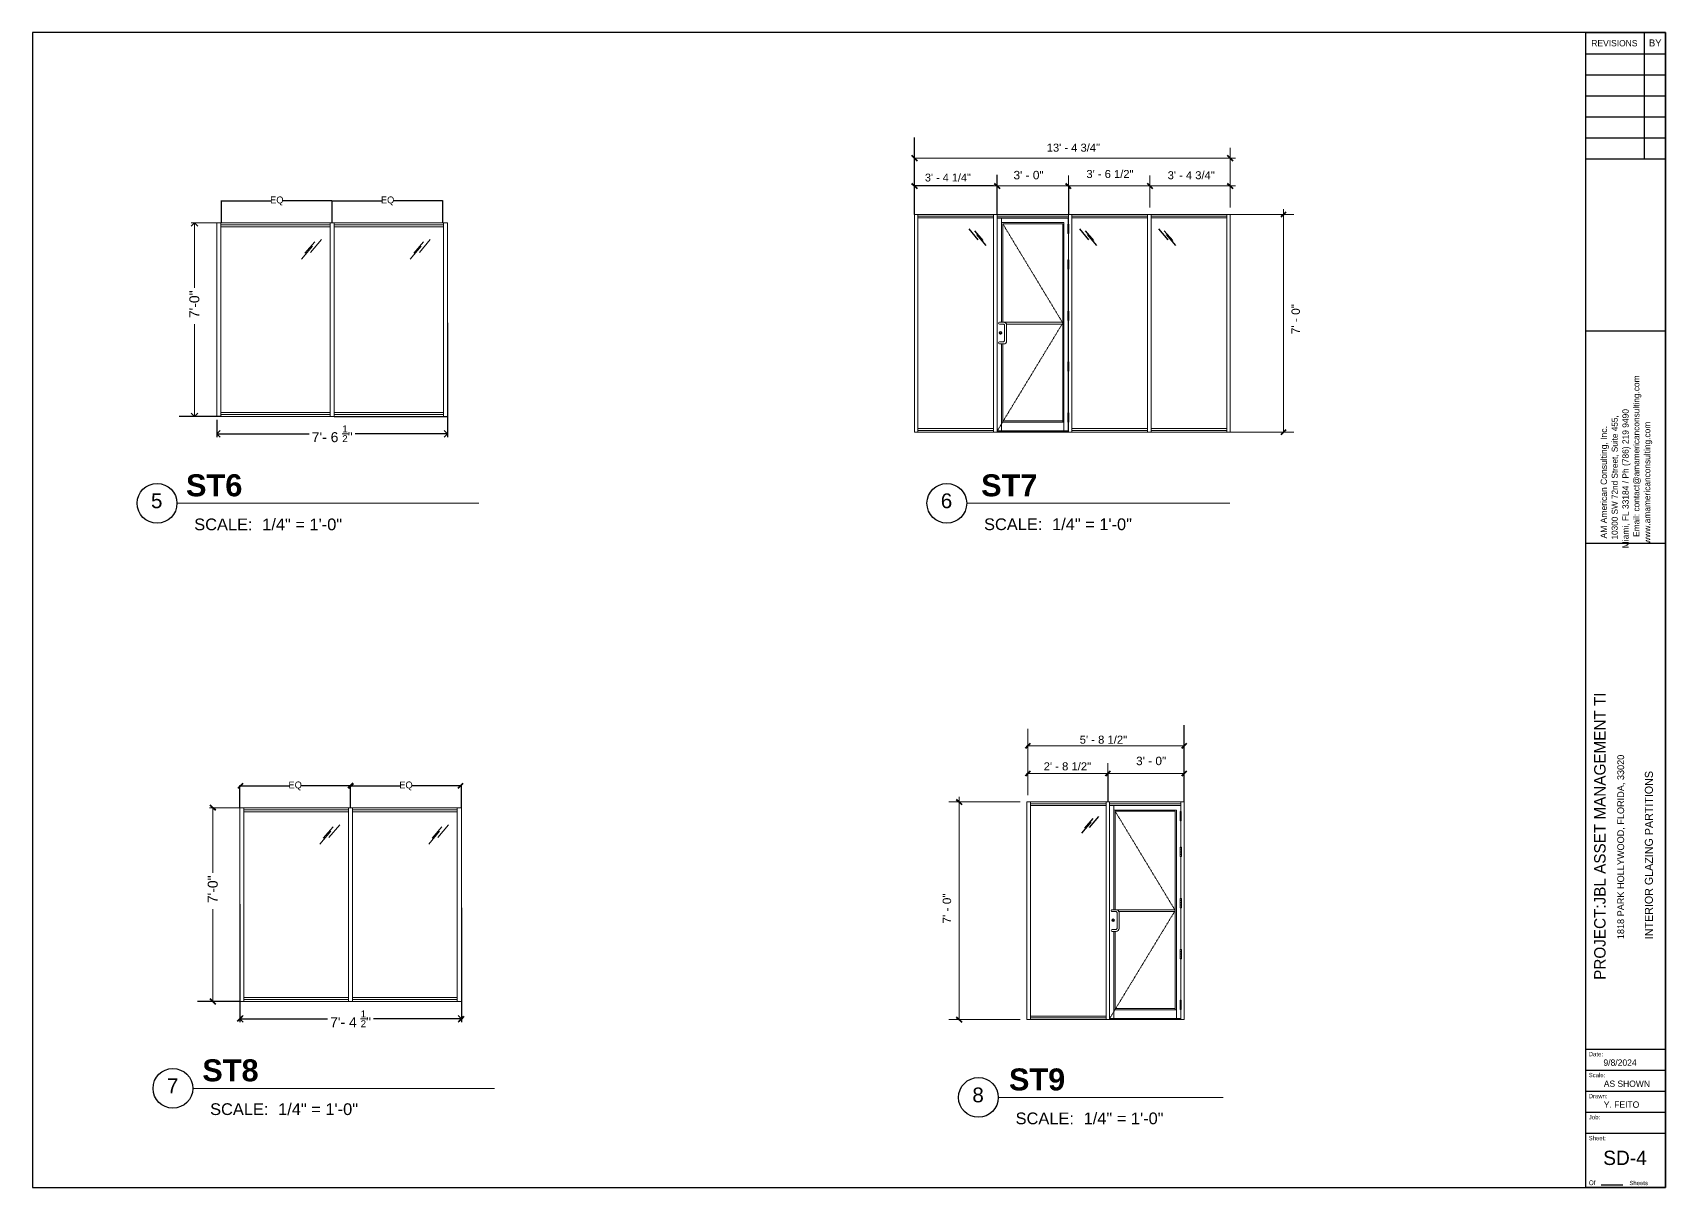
# Model space of a CAD drawing. Header units: inches. Extents: x -6061 to 13621, y -296 to 7483.
# Drawn here: x 8507 to 9214, y 4625 to 5125 of the extents above; entities that cross this region are included whole.
import ezdxf

# ---------------------------------------------------------------- set-up
doc = ezdxf.new("R2010")
doc.units = ezdxf.units.IN
doc.header["$MEASUREMENT"] = 0
doc.linetypes.add('HIDDEN', pattern=[0.375, 0.25, -0.125])
doc.layers.get('0').update_dxf_attribs({"linetype": 'CONTINUOUS'})
doc.layers.get('Defpoints').update_dxf_attribs({"color": 6, "linetype": 'CONTINUOUS', "lineweight": 15})
doc.styles.add('Arial$001H0', font='arial.ttf')
doc.styles.add('Arial$101H0', font='arialbd.ttf')
doc.styles.add('CIDFont+F1$001H0', font='')
doc.styles.add('CIDFont+F2$001H0', font='')
doc.styles.add('stylus', font='arial.ttf')
doc.styles.get('CIDFont+F1$001H0').set_extended_font_data('CIDFont+F1')
doc.styles.get('CIDFont+F2$001H0').set_extended_font_data('CIDFont+F2')
doc.dimstyles.new('_AA -Arch$0', dxfattribs={"dimtxt": 0.08, "dimasz": 0.1, "dimexe": 0.05, "dimexo": 0.1, "dimgap": 0.03, "dimtad": 1, "dimdec": 4, "dimzin": 3, "dimdsep": 46, "dimlunit": 5, "dimtxsty": 'stylus', "dimblk": 'ARCHTICK', "dimcen": 0.084, "dimclrd": 256, "dimclre": 256, "dimclrt": 7, "dimazin": 2, "dimtfac": 0.9, "dimtdec": 4, "dimtmove": 0, "dimatfit": 2, "dimfxl": 0.8, "dimfrac": 1, "dimtzin": 11, "dimarcsym": 0})
doc.dimstyles.get("Standard").update_dxf_attribs({"dimtxt": 0.18, "dimasz": 0.18, "dimexe": 0.18, "dimexo": 0.0625, "dimgap": 0.0625, "dimtad": 0, "dimtih": 1, "dimtoh": 1, "dimdec": 4, "dimzin": 0, "dimdsep": 46, "dimtxsty": 'Standard', "dimcen": 0.09, "dimadec": 0, "dimazin": 0, "dimtfac": 1, "dimtdec": 4, "dimtofl": 0, "dimtmove": 0, "dimatfit": 3, "dimfxl": 1, "dimtolj": 1, "dimtzin": 0, "dimlwd": -1, "dimlwe": -1, "dimarcsym": 0})

# ---------------------------------------------------------------- blocks, each defined once
blk = doc.blocks.new('_Open90')
at = {"color": 0, "linetype": 'ByBlock', "lineweight": -2}
for p, q in [((0, 0), (-1, 0)), ((-0.5, 0.5), (0, 0)), ((0, 0), (-0.5, -0.5))]:
    blk.add_line(p, q, dxfattribs=at)
blk = doc.blocks.new('*D96')
at = {"linetype": 'ByBlock', "lineweight": -2, "transparency": 16777216}
for p, q in [((8596.62, 4747.78), (8596.62, 4696.67)), ((8692.62, 4746.17), (8692.62, 4696.67)), ((8599.5, 4698.11), (8634.68, 4698.11)), ((8689.74, 4698.11), (8654.57, 4698.11))]:
    blk.add_line(p, q, dxfattribs=at)
at = {"layer": 'Defpoints', "color": 0, "transparency": 16777216}
for p in [(8596.62, 4749.22), (8692.62, 4747.61), (8692.62, 4698.11)]:
    blk.add_point(p, dxfattribs=at)
at = {"lineweight": -2, "transparency": 16777216, "xscale": 2.88, "yscale": 2.88, "zscale": 2.88, "rotation": 180}
blk.add_blockref('_Open90', (8596.62, 4698.11), dxfattribs=at)
at = {"lineweight": -2, "transparency": 16777216, "xscale": 2.88, "yscale": 2.88, "zscale": 2.88}
blk.add_blockref('_Open90', (8692.62, 4698.11), dxfattribs=at)
at = {"color": 7, "lineweight": 5, "transparency": 16777216, "insert": (8644.62, 4698.11), "char_height": 4.32, "attachment_point": 5, "style": 'stylus'}
blk.add_mtext('7\'- 4 {\\H0.7x;\\S1/2;}"', dxfattribs=at)
blk = doc.blocks.new('_CLOSEDFILLED')
at = {"color": 0, "lineweight": -2, "true_color": 0x000000}
blk.add_line((-1, 0), (-2, 0), dxfattribs=at)
blk.add_solid([(-1, 0.2), (0, 0), (-1, 0.2), (-1, -0.2)], dxfattribs=at)
blk = doc.blocks.new('*D86')
at = {"color": 0, "transparency": 16777216}
for p, q in [((8596.62, 4789.68), (8596.62, 4799.24)), ((8596.8, 4799.06), (8618.06, 4799.06)), ((8644.44, 4799.06), (8623.19, 4799.06)), ((8644.62, 4789.68), (8644.62, 4799.24))]:
    blk.add_line(p, q, dxfattribs=at)
at = {"layer": 'Defpoints', "color": 0, "transparency": 16777216}
for p in [(8644.62, 4799.06), (8596.62, 4789.61), (8644.62, 4789.61)]:
    blk.add_point(p, dxfattribs=at)
at = {"color": 0, "transparency": 16777216, "xscale": 0.18, "yscale": 0.18, "zscale": 0.18, "rotation": 180}
blk.add_blockref('_CLOSEDFILLED', (8596.62, 4799.06), dxfattribs=at)
at = {"color": 0, "transparency": 16777216, "xscale": 0.18, "yscale": 0.18, "zscale": 0.18}
blk.add_blockref('_CLOSEDFILLED', (8644.62, 4799.06), dxfattribs=at)
at = {"color": 0, "lineweight": 5, "transparency": 16777216, "insert": (8620.62, 4799.06), "char_height": 3, "attachment_point": 5}
blk.add_mtext('EQ', dxfattribs=at)
blk = doc.blocks.new('*D87')
at = {"color": 0, "transparency": 16777216}
for p, q in [((8644.62, 4789.68), (8644.62, 4799.24)), ((8644.8, 4799.06), (8666.06, 4799.06)), ((8692.44, 4799.06), (8671.19, 4799.06)), ((8692.62, 4789.68), (8692.62, 4799.24))]:
    blk.add_line(p, q, dxfattribs=at)
at = {"layer": 'Defpoints', "color": 0, "transparency": 16777216}
for p in [(8692.62, 4799.06), (8644.62, 4789.61), (8692.62, 4789.61)]:
    blk.add_point(p, dxfattribs=at)
at = {"color": 0, "transparency": 16777216, "xscale": 0.18, "yscale": 0.18, "zscale": 0.18, "rotation": 180}
blk.add_blockref('_CLOSEDFILLED', (8644.62, 4799.06), dxfattribs=at)
at = {"color": 0, "transparency": 16777216, "xscale": 0.18, "yscale": 0.18, "zscale": 0.18}
blk.add_blockref('_CLOSEDFILLED', (8692.62, 4799.06), dxfattribs=at)
at = {"color": 0, "lineweight": 5, "transparency": 16777216, "insert": (8668.62, 4799.06), "char_height": 3, "attachment_point": 5}
blk.add_mtext('EQ', dxfattribs=at)
blk = doc.blocks.new('*D97')
at = {"linetype": 'ByBlock', "lineweight": -2, "transparency": 16777216}
for p, q in [((8686.66, 4999.69), (8686.66, 4950.19)), ((8586.66, 4957.68), (8586.66, 4950.19)), ((8589.54, 4951.63), (8626.72, 4951.63)), ((8683.78, 4951.63), (8646.61, 4951.63))]:
    blk.add_line(p, q, dxfattribs=at)
at = {"layer": 'Defpoints', "color": 0, "transparency": 16777216}
for p in [(8686.66, 5001.13), (8586.66, 4959.12), (8686.66, 4951.63)]:
    blk.add_point(p, dxfattribs=at)
at = {"lineweight": -2, "transparency": 16777216, "xscale": 2.88, "yscale": 2.88, "zscale": 2.88, "rotation": 180}
blk.add_blockref('_Open90', (8586.66, 4951.63), dxfattribs=at)
at = {"lineweight": -2, "transparency": 16777216, "xscale": 2.88, "yscale": 2.88, "zscale": 2.88}
blk.add_blockref('_Open90', (8686.66, 4951.63), dxfattribs=at)
at = {"color": 7, "lineweight": 5, "transparency": 16777216, "insert": (8636.66, 4951.63), "char_height": 4.32, "attachment_point": 5, "style": 'stylus'}
blk.add_mtext('7\'- 6 {\\H0.7x;\\S1/2;}"', dxfattribs=at)
blk = doc.blocks.new('*D88')
at = {"color": 0, "transparency": 16777216}
for p, q in [((8588.66, 5043.2), (8588.66, 5052.76)), ((8588.84, 5052.58), (8610.1, 5052.58)), ((8636.48, 5052.58), (8615.23, 5052.58)), ((8636.66, 5043.2), (8636.66, 5052.76))]:
    blk.add_line(p, q, dxfattribs=at)
at = {"layer": 'Defpoints', "color": 0, "transparency": 16777216}
for p in [(8636.66, 5052.58), (8588.66, 5043.13), (8636.66, 5043.13)]:
    blk.add_point(p, dxfattribs=at)
at = {"color": 0, "transparency": 16777216, "xscale": 0.18, "yscale": 0.18, "zscale": 0.18, "rotation": 180}
blk.add_blockref('_CLOSEDFILLED', (8588.66, 5052.58), dxfattribs=at)
at = {"color": 0, "transparency": 16777216, "xscale": 0.18, "yscale": 0.18, "zscale": 0.18}
blk.add_blockref('_CLOSEDFILLED', (8636.66, 5052.58), dxfattribs=at)
at = {"color": 0, "lineweight": 5, "transparency": 16777216, "insert": (8612.66, 5052.58), "char_height": 3, "attachment_point": 5}
blk.add_mtext('EQ', dxfattribs=at)
blk = doc.blocks.new('*D89')
at = {"color": 0, "transparency": 16777216}
for p, q in [((8636.66, 5043.2), (8636.66, 5052.76)), ((8636.84, 5052.58), (8658.1, 5052.58)), ((8684.48, 5052.58), (8663.23, 5052.58)), ((8684.66, 5043.2), (8684.66, 5052.76))]:
    blk.add_line(p, q, dxfattribs=at)
at = {"layer": 'Defpoints', "color": 0, "transparency": 16777216}
for p in [(8684.66, 5052.58), (8636.66, 5043.13), (8684.66, 5043.13)]:
    blk.add_point(p, dxfattribs=at)
at = {"color": 0, "transparency": 16777216, "xscale": 0.18, "yscale": 0.18, "zscale": 0.18, "rotation": 180}
blk.add_blockref('_CLOSEDFILLED', (8636.66, 5052.58), dxfattribs=at)
at = {"color": 0, "transparency": 16777216, "xscale": 0.18, "yscale": 0.18, "zscale": 0.18}
blk.add_blockref('_CLOSEDFILLED', (8684.66, 5052.58), dxfattribs=at)
at = {"color": 0, "lineweight": 5, "transparency": 16777216, "insert": (8660.66, 5052.58), "char_height": 3, "attachment_point": 5}
blk.add_mtext('EQ', dxfattribs=at)
blk = doc.blocks.new('dr')
at = {"lineweight": 5}
for p, q in [((9243.27, 4083.86), (9277.15, 4083.86)), ((9243.27, 4083.86), (9243.27, 3989.51)), ((9244.77, 4083.86), (9244.77, 3989.51)), ((9244.77, 4082.36), (9275.65, 4082.36)), ((9244.77, 4082.36), (9275.65, 4082.36)), ((9247.19, 4079.82), (9247.19, 4037.17)), ((9275.86, 4079.65), (9275.35, 4079.65)), ((9275.86, 4079.65), (9275.86, 4075.62)), ((9275.9, 4064.2), (9275.38, 4064.2)), ((9275.9, 4064.2), (9275.9, 4060.17)), ((9275.9, 4041.97), (9275.38, 4041.97)), ((9275.9, 4041.97), (9275.9, 4037.94)), ((9275.9, 4019.95), (9275.38, 4019.95)), ((9275.9, 4019.95), (9275.9, 4015.91)), ((9275.86, 3997.92), (9275.35, 3997.92)), ((9275.86, 3997.92), (9275.86, 3993.89)), ((9277.15, 3989.51), (9243.27, 3989.51)), ((9275.65, 3989.94), (9244.77, 3989.94))]:
    blk.add_line(p, q, dxfattribs=at)
at = {"color": 8, "lineweight": 5}
blk.add_line((9275.65, 4083.11), (9244.77, 4083.11), dxfattribs=at)
at = {"lineweight": 5, "extrusion": (0, 1, 0)}
for p, q in [((9244.8, 4082.29), (9275.62, 4082.29)), ((9246.68, 4037.17), (9246.68, 4082.29)), ((9275.62, 4079.65), (9275.62, 4082.29)), ((9275.65, 4064), (9275.65, 4083.86)), ((9277.15, 3989.51), (9277.15, 4083.86)), ((9246.68, 4080.36), (9273.75, 4080.36)), ((9247.19, 4079.82), (9273.23, 4079.82)), ((9273.23, 3993.8), (9273.23, 4079.82)), ((9273.75, 3990), (9273.75, 4080.36)), ((9275.35, 4079.57), (9275.86, 4079.57)), ((9275.35, 4078.8), (9275.86, 4078.8)), ((9275.86, 4078.02), (9275.35, 4078.02)), ((9275.86, 4077.25), (9275.35, 4077.25)), ((9275.86, 4076.48), (9275.35, 4076.48)), ((9275.35, 4075.71), (9275.86, 4075.71)), ((9244.8, 3990), (9244.8, 4066.64)), ((9275.38, 4064.12), (9275.9, 4064.12)), ((9275.38, 4063.35), (9275.9, 4063.35)), ((9275.9, 4062.57), (9275.38, 4062.57)), ((9275.9, 4061.8), (9275.38, 4061.8)), ((9275.9, 4061.03), (9275.38, 4061.03)), ((9275.38, 4060.26), (9275.9, 4060.26)), ((9275.62, 4041.97), (9275.62, 4059.97)), ((9275.65, 4041.97), (9275.65, 4059.97)), ((9275.38, 4041.89), (9275.9, 4041.89)), ((9275.38, 4041.12), (9275.9, 4041.12)), ((9275.9, 4040.34), (9275.38, 4040.34)), ((9275.9, 4039.57), (9275.38, 4039.57)), ((9275.9, 4038.8), (9275.38, 4038.8)), ((9275.38, 4038.03), (9275.9, 4038.03)), ((9275.62, 4019.95), (9275.62, 4037.94)), ((9275.65, 4019.95), (9275.65, 4037.94)), ((9246.68, 3990), (9246.68, 4027.73)), ((9247.19, 3993.8), (9247.19, 4027.73)), ((9275.38, 4019.86), (9275.9, 4019.86)), ((9275.38, 4019.09), (9275.9, 4019.09)), ((9275.9, 4018.32), (9275.38, 4018.32)), ((9275.9, 4017.54), (9275.38, 4017.54)), ((9275.9, 4016.77), (9275.38, 4016.77)), ((9275.38, 4016), (9275.9, 4016)), ((9275.62, 3997.92), (9275.62, 4015.91)), ((9275.65, 3997.92), (9275.65, 4015.91)), ((9275.35, 3997.83), (9275.86, 3997.83)), ((9246.68, 3993.8), (9273.75, 3993.8)), ((9247.19, 3994.34), (9273.23, 3994.34)), ((9271.11, 3993.85), (9271.11, 3993.85)), ((9275.86, 3997.06), (9275.35, 3997.06)), ((9275.86, 3996.29), (9275.35, 3996.29)), ((9275.86, 3995.52), (9275.35, 3995.52)), ((9275.35, 3994.74), (9275.86, 3994.74)), ((9275.35, 3993.97), (9275.86, 3993.97)), ((9275.62, 3990), (9275.62, 3993.89)), ((9275.65, 3989.51), (9275.65, 3993.89)), ((9244.8, 3990), (9275.62, 3990))]:
    blk.add_line(p, q, dxfattribs=at)
at = {"color": 251, "linetype": 'HIDDEN', "lineweight": 5, "true_color": 0x636466}
for q in [(9247.19, 4079.82), (9244.8, 3990)]:
    blk.add_line((9273.23, 4036.81), q, dxfattribs=at)
at = {"color": 1, "lineweight": 5}
for p, q in [((9247.59, 4037.17), (9273.23, 4037.17)), ((9248.8, 4036.31), (9273.23, 4036.31))]:
    blk.add_line(p, q, dxfattribs=at)
at = {"lineweight": 5}
blk.add_lwpolyline([(9244.77, 3989.51), (9243.27, 3989.51), (9243.27, 4083.86), (9244.77, 4083.86)], close=True, dxfattribs=at)
for points in [[(9275.86, 4075.62), (9275.35, 4075.62), (9275.35, 4079.65)], [(9275.9, 4060.17), (9275.38, 4060.17), (9275.38, 4064.2)], [(9275.9, 4037.94), (9275.38, 4037.94), (9275.38, 4041.97)], [(9275.9, 4015.91), (9275.38, 4015.91), (9275.38, 4019.95)], [(9275.86, 3993.89), (9275.35, 3993.89), (9275.35, 3997.92)]]:
    blk.add_lwpolyline(points, dxfattribs=at)
at = {"color": 1, "lineweight": 5}
blk.add_lwpolyline([(9247.59, 4037.17), (9245.87, 4037.17, 1), (9245.87, 4036.31), (9247.59, 4036.31, -0.414214), (9248.02, 4035.88), (9248.02, 4029.02), (9247.59, 4028.59), (9245.87, 4028.59, 1), (9245.87, 4027.73), (9247.59, 4027.73, 0.414214), (9248.88, 4029.02), (9248.88, 4035.88, 0.414214)], format="xyb", close=True, dxfattribs=at)
at = {"lineweight": 5}
blk.add_polyline3d([(9246.79, 4032.53, 0), (9246.75, 4032.53, 0), (9246.75, 4032.27, 0), (9246.79, 4032.27, 0)], close=True, dxfattribs=at)
for centre, radius in [((9246.28, 4032.57), 0.585), ((9246.28, 4032.57), 0.544), ((9246.28, 4032.38), 0.187)]:
    blk.add_circle(centre, radius, dxfattribs=at)
for centre, start, end in [((9246.27, 4032.36), 104.39871, 255.60129), ((9246.77, 4032.36), 284.39871, 75.60129)]:
    blk.add_arc(centre, 0.0788, start, end, dxfattribs=at)

msp = doc.modelspace()

# ---------------------------------------------------------------- linework, layer by layer
at = {"color": 7, "linetype": 'Continuous', "lineweight": 25, "true_color": 0x000007}
for p, q in [((9179.68701, 5125.49109), (9214.31752, 5125.49109)), ((9179.68701, 5125.49106), (9179.68701, 4625.09609)), ((9205.18331, 5125.49106), (9205.18331, 5070.84477)), ((9179.68701, 5116.35689), (9214.31752, 5116.35689)), ((9179.68701, 5107.2227), (9214.31752, 5107.2227)), ((9179.68701, 5098.16793), (9214.31752, 5098.16793)), ((9179.68701, 5089.03374), (9214.31752, 5089.03374)), ((9179.68701, 5079.97897), (9214.31752, 5079.97897)), ((9179.68701, 5070.84477), (9214.31752, 5070.84477)), ((9179.68701, 4996.2621), (9214.31752, 4996.2621)), ((9179.68701, 4996.2621), (9214.31752, 4996.2621)), ((9179.68701, 4904.20531), (9214.31752, 4904.20531)), ((9214.31752, 4684.82578), (9179.68701, 4684.82578)), ((9214.31752, 4675.69159), (9179.68701, 4675.69159)), ((9214.31752, 4666.63682), (9179.68701, 4666.63682)), ((9214.31752, 4657.50263), (9179.68701, 4657.50263)), ((9214.31752, 4648.44786), (9179.68701, 4648.44786)), ((9186.5178, 4626.12865), (9195.89028, 4626.12865))]:
    msp.add_line(p, q, dxfattribs=at)
for p, q in [((8888.95615, 5065.25722), (8888.95615, 5079.99392)), ((8888.95615, 5046.72898), (8888.95615, 5065.25722)), ((8923.26599, 5059.06291), (8888.95615, 5059.06291)), ((8924.76706, 5046.72897), (8924.76706, 5063.92093)), ((8955.64592, 5059.06291), (8955.64592, 5046.72897)), ((8588.66351, 4959.11884), (8570.35415, 4959.11884)), ((8637.53847, 4959.11881), (8686.66344, 4959.11879)), ((9005.87339, 4810.64345), (9005.87339, 4825.38015)), ((8972.81119, 4804.44915), (8972.81119, 4792.11521)), ((9005.87339, 4792.11521), (9005.87339, 4810.64345)), ((8596.624, 4705.59774), (8578.31463, 4705.59774))]:
    msp.add_line(p, q)
at = {"color": 7, "linetype": 'Continuous', "lineweight": 9, "true_color": 0x000007}
for p, q in [((9025.76666, 5071.07649), (9025.76666, 5075.56155)), ((9028.00919, 5071.07649), (8888.95616, 5071.07649)), ((9025.76666, 5071.07649), (9025.76666, 5049.69232)), ((8958.57073, 5059.06291), (8923.26599, 5059.06291)), ((8991.00738, 5059.06291), (8954.08566, 5059.06291)), ((8955.64592, 5059.06291), (8955.64592, 5063.54798)), ((8955.64592, 5059.06291), (8955.64592, 5063.54798)), ((8991.00738, 5059.06291), (8991.00738, 5063.54798)), ((8991.00738, 5059.06291), (8991.00738, 5049.69232)), ((9028.00919, 5059.06291), (8991.00738, 5059.06291)), ((9025.76666, 5059.06291), (9025.76666, 5063.54798)), ((9025.76666, 5059.06291), (9025.76666, 5049.69232)), ((9048.83272, 5046.72897), (9025.76666, 5046.72897)), ((9048.83272, 5048.97151), (9048.83272, 4952.38237)), ((9048.83272, 5046.72897), (9053.39788, 5046.72897)), ((9048.83272, 4952.37691), (9025.76666, 4952.37691)), ((9048.83272, 4952.37691), (9053.39788, 4952.37691)), ((8569.36664, 4921.52333), (8700.15443, 4921.52333)), ((8911.59759, 4921.52333), (9025.65819, 4921.52333)), ((8938.13201, 4804.44915), (8938.13201, 4823.83642)), ((8938.13201, 4804.44915), (8938.13201, 4795.07856)), ((8938.13201, 4804.44915), (8975.05373, 4804.44915)), ((8970.56866, 4804.44915), (9005.87339, 4804.44915)), ((8972.81119, 4804.44915), (8972.81119, 4808.93421)), ((8972.81119, 4804.44915), (8972.81119, 4808.93421)), ((8908.28936, 4792.11522), (8903.80429, 4792.11522)), ((8908.28936, 4794.35775), (8908.28936, 4697.76314)), ((8908.28936, 4792.11522), (8934.71922, 4792.11522)), ((8908.28936, 4697.76314), (8903.80429, 4697.76314)), ((8908.28936, 4697.76314), (8934.71922, 4697.76314)), ((8576.25392, 4668.00222), (8707.0417, 4668.00222)), ((8925.28048, 4664.05697), (9022.72138, 4664.05697))]:
    msp.add_line(p, q, dxfattribs=at)
at = {"color": 7, "linetype": 'Continuous', "lineweight": 40, "true_color": 0x000007}
for p, q in [((8888.95615, 5071.0765), (8887.83489, 5072.19776)), ((8888.95615, 5071.0765), (8890.07742, 5069.95523)), ((9025.76666, 5071.07649), (9024.64539, 5072.19775)), ((9025.76666, 5071.07649), (9026.88792, 5069.95522)), ((8888.95615, 5059.06291), (8887.83489, 5060.18418)), ((8888.95615, 5059.06291), (8890.07742, 5057.94164)), ((8924.76706, 5059.06291), (8923.64579, 5060.18418)), ((8924.76706, 5059.06291), (8923.64579, 5060.18418)), ((8924.76706, 5059.06291), (8923.64579, 5060.18418)), ((8924.76706, 5059.06291), (8925.88833, 5057.94164)), ((8924.76706, 5059.06291), (8925.88833, 5057.94164)), ((8924.76706, 5059.06291), (8925.88833, 5057.94164)), ((8955.64592, 5059.06291), (8954.52465, 5060.18418)), ((8955.64592, 5059.06291), (8954.52465, 5060.18418)), ((8955.64592, 5059.06291), (8956.76718, 5057.94164)), ((8955.64592, 5059.06291), (8956.76718, 5057.94164)), ((8991.00738, 5059.06291), (8989.88611, 5060.18418)), ((8991.00738, 5059.06291), (8992.12865, 5057.94164)), ((9025.76666, 5059.06291), (9024.64539, 5060.18418)), ((9025.76666, 5059.06291), (9026.88792, 5057.94164)), ((9048.83272, 5046.72897), (9047.71145, 5045.60771)), ((9048.83272, 5046.72897), (9049.95399, 5047.85024)), ((9048.83272, 4952.37691), (9047.71145, 4951.17555)), ((9048.83272, 4952.37691), (9049.95399, 4953.49817)), ((8938.13201, 4816.46272), (8937.01074, 4815.34145)), ((8938.13201, 4816.46272), (8939.25327, 4817.58399)), ((9005.87339, 4816.46272), (9004.75213, 4815.34145)), ((9005.87339, 4816.46272), (9006.99466, 4817.58399)), ((8938.13201, 4804.44915), (8937.01074, 4803.32788)), ((8938.13201, 4804.44915), (8939.25327, 4805.57041)), ((8972.81119, 4804.44915), (8971.68993, 4803.32788)), ((8972.81119, 4804.44915), (8971.68993, 4803.32788)), ((8972.81119, 4804.44915), (8973.93246, 4805.57041)), ((8972.81119, 4804.44915), (8973.93246, 4805.57041)), ((9005.87339, 4804.44915), (9004.75213, 4803.32788)), ((9005.87339, 4804.44915), (9006.99466, 4805.57041)), ((8596.984, 4799.06169), (8595.86273, 4797.94042)), ((8596.984, 4799.06169), (8598.10526, 4800.18296)), ((8644.624, 4799.24168), (8643.50273, 4798.12041)), ((8644.804, 4799.03168), (8643.68273, 4797.91041)), ((8644.624, 4799.24168), (8645.74526, 4800.36294)), ((8644.804, 4799.03168), (8645.92526, 4800.15294)), ((8692.264, 4799.06168), (8691.14273, 4797.94041)), ((8692.264, 4799.06168), (8693.38526, 4800.18294)), ((8584.91955, 4789.61229), (8583.79829, 4790.73356)), ((8584.91955, 4789.61229), (8586.04082, 4788.49102)), ((8908.28936, 4792.11522), (8907.16809, 4793.23649)), ((8908.28936, 4792.11522), (8909.41063, 4790.99395)), ((8584.91955, 4705.60496), (8583.79829, 4706.72623)), ((8584.91955, 4705.60496), (8586.04082, 4704.48369)), ((8596.624, 4698.10934), (8595.50273, 4696.98807)), ((8596.624, 4698.10934), (8597.74526, 4699.23061)), ((8692.62395, 4698.10934), (8691.50269, 4696.98807)), ((8692.62395, 4698.10934), (8693.74522, 4699.23061)), ((8908.28936, 4697.76314), (8907.16809, 4698.88441)), ((8908.28936, 4697.76314), (8909.41063, 4696.64187))]:
    msp.add_line(p, q, dxfattribs=at)
at = {"lineweight": 5}
for p, q in [((8888.95615, 5046.72899), (8888.95615, 4952.37691)), ((8923.266, 5045.22789), (8890.45721, 5045.22789)), ((8989.95576, 5045.22789), (8957.14697, 5045.22789)), ((8989.95576, 5046.72899), (8989.95576, 4952.37691)), ((9024.2656, 5045.22789), (8991.45681, 5045.22789)), ((8684.91351, 5043.1334), (8575.51907, 5043.1334)), ((8576.95907, 5040.2534), (8576.95907, 5014.93402)), ((8586.66351, 5043.13374), (8586.66351, 4959.11884)), ((8586.66351, 5043.1334), (8686.66349, 5043.13371)), ((8588.41351, 5043.13374), (8588.41351, 4959.11884)), ((8635.78854, 5042.25874), (8588.41351, 5042.25874)), ((8588.41351, 5041.38371), (8635.78854, 5041.38371)), ((8684.91351, 5042.25871), (8637.53848, 5042.25872)), ((8637.53848, 5041.38368), (8684.91351, 5041.38368)), ((8576.95907, 4962.00607), (8576.95907, 4999.21567)), ((8588.41351, 4960.86885), (8635.78854, 4960.86884)), ((8635.78854, 4959.99381), (8588.41351, 4959.99382)), ((8637.53848, 4960.86882), (8684.91351, 4960.86882)), ((8684.91351, 4959.99379), (8637.53848, 4959.99379)), ((8576.95907, 4959.12607), (8575.51907, 4959.12607)), ((8588.41351, 4959.11884), (8637.53847, 4959.11881)), ((8923.266, 4953.87797), (8890.45721, 4953.87797)), ((8923.26599, 4952.37691), (8890.45721, 4952.37691)), ((8989.95576, 4953.87797), (8957.14697, 4953.87797)), ((8989.95576, 4952.37691), (8957.14697, 4952.37691)), ((9024.2656, 4953.87797), (8991.45681, 4953.87797)), ((9024.2656, 4952.37691), (8991.45681, 4952.37691)), ((8692.624, 4789.61229), (8583.47955, 4789.61229)), ((8584.91955, 4789.61229), (8584.91955, 4761.41291)), ((8596.624, 4789.61264), (8596.624, 4708.82274)), ((8596.624, 4789.61264), (8692.624, 4789.6126)), ((8598.374, 4789.61263), (8598.374, 4705.59773)), ((8939.18363, 4792.11522), (8939.18363, 4697.76314)), ((8939.18363, 4790.61412), (8971.99242, 4790.61412)), ((8643.74902, 4788.73763), (8598.374, 4788.73764)), ((8598.374, 4787.8626), (8643.74902, 4787.8626)), ((8690.874, 4788.7376), (8645.49897, 4788.73761)), ((8645.49897, 4787.86258), (8690.874, 4787.86257)), ((8584.91955, 4705.60496), (8584.91955, 4745.69456)), ((8584.91955, 4705.60496), (8583.47955, 4705.60496)), ((8596.624, 4705.59774), (8692.62393, 4705.59768)), ((8598.374, 4707.34774), (8643.74902, 4707.34774)), ((8643.74902, 4706.47271), (8598.374, 4706.47271)), ((8645.49896, 4707.34771), (8690.87399, 4707.34771)), ((8690.87399, 4706.47268), (8645.49896, 4706.47268)), ((8939.18363, 4699.2642), (8971.99242, 4699.2642)), ((8939.18363, 4697.76314), (8971.99242, 4697.76314))]:
    msp.add_line(p, q, dxfattribs=at)
at = {"lineweight": 5, "ltscale": 0.5}
for p, q in [((8923.26599, 5046.72897), (8890.45721, 5046.72897)), ((8989.95576, 5046.72897), (8957.14697, 5046.72897)), ((9024.2656, 5046.72897), (8991.45681, 5046.72897)), ((8939.18363, 4792.11521), (8971.99242, 4792.11521))]:
    msp.add_line(p, q, dxfattribs=at)
at = {"color": 8, "lineweight": 5}
for p, q in [((8890.45721, 5045.97845), (8923.266, 5045.97845)), ((8957.14697, 5045.97844), (8989.95576, 5045.97844)), ((8991.45681, 5045.97845), (9024.2656, 5045.97845)), ((8890.45721, 4953.12741), (8923.266, 4953.12741)), ((8957.14697, 4953.12741), (8989.95576, 4953.12741)), ((8991.45681, 4953.12741), (9024.2656, 4953.12741)), ((8971.99242, 4791.36468), (8939.18363, 4791.36468)), ((8971.99242, 4698.51365), (8939.18363, 4698.51365))]:
    msp.add_line(p, q, dxfattribs=at)
at = {"lineweight": 5, "extrusion": (0, 1, 0)}
for p, q in [((8635.78853, 4959.11882), (8635.78854, 5043.13373)), ((8637.53847, 4959.11881), (8637.53852, 5043.13373)), ((8684.91351, 4959.11879), (8684.91351, 5043.13371)), ((8686.66344, 4959.11879), (8686.66349, 5043.13371)), ((8643.74902, 4705.59771), (8643.74902, 4789.61262)), ((8645.49895, 4705.59771), (8645.499, 4789.61262)), ((8690.87399, 4705.59768), (8690.874, 4789.6126)), ((8692.62393, 4705.59768), (8692.62398, 4789.6126))]:
    msp.add_line(p, q, dxfattribs=at)
at = {"color": 7, "linetype": 'Continuous', "lineweight": 9}
msp.add_line((8938.13201, 4816.46272), (9005.87339, 4816.46272), dxfattribs=at)
msp.add_lwpolyline([(8506.86252, 4625.09609), (9214.31752, 4625.09609), (9214.31752, 5125.49109), (8506.86252, 5125.49109)], close=True)
at = {"color": 7, "linetype": 'Continuous', "lineweight": 25, "true_color": 0x000007}
for points in [[(9214.31752, 5125.49106), (9214.31752, 4625.09609), (9179.68701, 4625.09609)], [(9214.31752, 4625.09609), (9214.31752, 5125.49106), (9205.18331, 5125.49106)]]:
    msp.add_lwpolyline(points, dxfattribs=at)
at = {"lineweight": 5}
for points in [[(8888.95615, 4952.37691), (8890.45721, 4952.37691), (8890.45721, 5046.72897), (8888.95615, 5046.72897)], [(8923.26599, 4952.37691), (8924.76705, 4952.37691), (8924.76705, 5046.72897), (8923.26599, 5046.72897)], [(8955.64592, 4952.3769), (8957.14697, 4952.3769), (8957.14697, 5046.72897), (8955.64592, 5046.72897)], [(8989.95576, 4952.37691), (8991.45681, 4952.37691), (8991.45681, 5046.72897), (8989.95576, 5046.72897)], [(9024.2656, 4952.37691), (9025.76666, 4952.37691), (9025.76666, 5046.72897), (9024.2656, 5046.72897)], [(8939.18363, 4697.76314), (8937.68257, 4697.76314), (8937.68257, 4792.11521), (8939.18363, 4792.11521)], [(8973.49347, 4697.76314), (8971.99242, 4697.76314), (8971.99242, 4792.11521), (8973.49347, 4792.11521)]]:
    msp.add_lwpolyline(points, close=True, dxfattribs=at)
at = {"color": 8, "ltscale": 0.008}
for points in [[(8912.44441, 5040.42099), (8916.45512, 5035.69224)], [(8914.93344, 5039.62377), (8918.55689, 5035.35162)], [(8915.76981, 5037.95511), (8919.81461, 5033.18618)], [(8960.41439, 5040.42099), (8964.42511, 5035.69224)], [(8962.90343, 5039.62377), (8966.52688, 5035.35162)], [(8963.7398, 5037.95511), (8967.7846, 5033.18618)], [(8994.72424, 5040.42099), (8998.73495, 5035.69224)], [(8997.21327, 5039.62377), (9000.83672, 5035.35162)], [(8998.04964, 5037.95511), (9002.09444, 5033.18618)], [(8965.39959, 4783.34134), (8961.35479, 4778.57242)], [(8966.23596, 4785.01), (8962.61251, 4780.73785)], [(8968.72499, 4785.80722), (8964.71428, 4781.07847)]]:
    msp.add_lwpolyline(points, dxfattribs=at)
at = {"lineweight": 5}
for points in [[(8628.10231, 5032.90476), (8623.3867, 5027.34493)], [(8629.07739, 5034.85016), (8624.85301, 5029.86949)], [(8631.97922, 5035.7796), (8627.30334, 5030.26661)], [(8675.22729, 5032.90473), (8670.51168, 5027.3449)], [(8676.20237, 5034.85013), (8671.97798, 5029.86946)], [(8679.1042, 5035.77957), (8674.42832, 5030.26658)], [(8636.0628, 4779.38365), (8631.34719, 4773.82382)], [(8637.03788, 4781.32905), (8632.81349, 4776.34838)], [(8639.93971, 4782.25849), (8635.26383, 4776.7455)], [(8683.18777, 4779.38362), (8678.47216, 4773.82379)], [(8684.16285, 4781.32902), (8679.93847, 4776.34836)], [(8687.06468, 4782.25846), (8682.3888, 4776.74547)]]:
    msp.add_lwpolyline(points, dxfattribs=at)
for centre in [(8560.7499, 4921.52333), (8902.98085, 4921.52333), (8567.63717, 4668.00222), (8916.66374, 4664.05697)]:
    msp.add_circle(centre, 8.61674)
at = {"layer": 'Defpoints', "color": 6, "lineweight": 5}
for points in [[(8888.95615, 5046.72899), (8890.45721, 5046.72899), (8890.45721, 4952.37691), (8888.95615, 4952.37691)], [(8989.95576, 5046.72899), (8991.45682, 5046.72899), (8991.45681, 4952.37691), (8989.95576, 4952.37691)], [(8939.18363, 4792.11522), (8937.68257, 4792.11522), (8937.68257, 4697.76314), (8939.18363, 4697.76314)]]:
    msp.add_lwpolyline(points, dxfattribs=at)

# ---------------------------------------------------------------- block references
for p in [(-320.00458, 962.8707), (-271.27815, 708.25693)]:
    msp.add_blockref('dr', p)
at = {"lineweight": 5, "xscale": 2.88, "yscale": 2.88, "zscale": 2.88}
for p, rotation in [((8576.95907, 5043.1334), 90), ((8576.95907, 4959.12607), 270)]:
    msp.add_blockref('_Open90', p, dxfattribs=dict(at, rotation=rotation))

# ---------------------------------------------------------------- texts
at = {"color": 7, "true_color": 0x000007}
for s, height, style, p in [('REVISIONS', 2.745462, 'CIDFont+F1$001H0', (9182.24589, 5119.54394)), ('BY', 3.001664, 'CIDFont+F1$001H0', (9207.26615, 5119.54394)), ('13\' - 4 3/4"', 3.4665915, 'Arial$001H0', (8946.26017, 5073.92283)), ('3\' - 0"', 3.667117, 'Arial$001H0', (8931.87614, 5061.92339)), ('3\' - 6 1/2"', 3.4665915, 'Arial$001H0', (8963.45879, 5062.5007)), ('3\' - 4 3/4"', 3.4665915, 'Arial$001H0', (8998.66425, 5061.97014)), ('3\' - 4 1/4"', 3.3844646, 'Arial$001H0', (8893.47219, 5060.99859)), ('ST6', 9.540393, 'Arial$101H0', (8573.29229, 4924.56666)), ('ST7', 9.52052, 'Arial$101H0', (8917.83519, 4924.56666)), ('5', 6.40061, 'Arial$001H0', (8558.12506, 4919.41363)), ('6', 6.40061, 'Arial$001H0', (8900.35601, 4919.41363)), ('SCALE:', 5.086183, 'Arial$001H0', (8576.87051, 4909.84926)), ('1/4" = 1\'-0"', 5.0830544, 'Arial$001H0', (8606.34381, 4909.84926)), ('SCALE:', 5.086183, 'Arial$001H0', (8919.10167, 4909.91002)), ('1/4" = 1\'-0"', 5.0830544, 'Arial$001H0', (8948.57497, 4909.91002)), ('5\' - 8 1/2"', 3.4905041, 'Arial$001H0', (8960.55509, 4817.35)), ('3\' - 0"', 3.667117, 'Arial$001H0', (8984.98465, 4808.05313)), ('2\' - 8 1/2"', 3.4905041, 'Arial$001H0', (8944.94179, 4805.79791)), ('Date:', 1.885676, 'CIDFont+F1$001H0', (9181.11689, 4681.88696)), ('ST8', 9.52052, 'Arial$101H0', (8580.36901, 4671.04555)), ('ST9', 9.52052, 'Arial$101H0', (8929.89526, 4667.1003)), ('9/8/2024', 2.76745, 'CIDFont+F1$001H0', (9187.48754, 4677.75746)), ('7', 6.40061, 'Arial$001H0', (8565.01233, 4665.89252)), ('Scale:', 1.867076, 'CIDFont+F1$001H0', (9181.11689, 4672.83219)), ('AS SHOWN', 2.746002, 'CIDFont+F1$001H0', (9187.64579, 4668.62432)), ('8', 6.40061, 'Arial$001H0', (8914.0389, 4661.94727)), ('Drawn:', 1.858902, 'CIDFont+F1$001H0', (9181.11689, 4663.69799)), ('Y. FEITO', 2.758454, 'CIDFont+F1$001H0', (9187.64579, 4659.56935)), ('SCALE:', 5.086183, 'Arial$001H0', (8583.75786, 4656.43857)), ('1/4" = 1\'-0"', 5.0830544, 'Arial$001H0', (8613.23115, 4656.43857)), ('SCALE:', 5.086183, 'Arial$001H0', (8932.78456, 4652.44366)), ('1/4" = 1\'-0"', 5.0830544, 'Arial$001H0', (8962.25786, 4652.44366)), ('Job:', 1.920118, 'CIDFont+F1$001H0', (9181.11689, 4654.5638)), ('Sheet:', 1.863512, 'CIDFont+F1$001H0', (9181.11689, 4645.50903)), ('SD-4', 6.197286, 'CIDFont+F1$001H0', (9187.40065, 4634.78733)), ('Of', 2.05, 'CIDFont+F1$001H0', (9181.11689, 4626.04923)), ('Sheets', 1.85793, 'CIDFont+F1$001H0', (9198.74999, 4626.04923))]:
    msp.add_text(s, height=height, dxfattribs=dict(at, style=style)).set_placement(p)
for s, height, style, p in [('7\' - 0"', 3.667117, 'Arial$001H0', (9055.97658, 4994.83027)), ('PROJECT:JBL ASSET MANAGEMENT TI', 4.9446233, 'CIDFont+F1$001H0', (9188.41489, 4715.02268)), ('1818 PARK HOLLYWOOD, FLORIDA, 33020', 2.954715, 'CIDFont+F1$001H0', (9196.4576, 4732.64291)), ('INTERIOR GLAZING PARTITIONS', 3.4665729, 'CIDFont+F1$001H0', (9208.91168, 4732.63978)), ('7\' - 0"', 3.667117, 'Arial$001H0', (8904.84521, 4739.41929))]:
    msp.add_text(s, height=height, rotation=90, dxfattribs=dict(at, style=style)).set_placement(p)
at = {"color": 146, "true_color": 0x105689, "style": 'CIDFont+F2$001H0'}
for s, height, p in [('Email: contact@amamericanconsulting.com', 2.6856395, (9203.0812, 4906.98903)), ('          10300 SW 72nd Street, Suite 455,', 2.6511926, (9193.6954, 4895.99888)), ('      Miami, FL 33184 / Ph (786) 219 9490', 2.7228606, (9198.4235, 4895.99888)), ('          AM American Consulting, Inc.', 2.766954, (9189.03892, 4895.99888)), ('        www.amamericanconsulting.com', 2.7028453, (9207.8068, 4895.99888))]:
    msp.add_text(s, height=height, rotation=90, dxfattribs=at).set_placement(p)
at = {"lineweight": 5, "char_height": 4.32, "attachment_point": 5, "rotation": 90, "style": 'stylus'}
for insert in [(8576.95907, 5007.76988), (8584.91955, 4754.24877)]:
    msp.add_mtext('7\'-0"', dxfattribs=dict(at, insert=insert))

# ---------------------------------------------------------------- dimensions: what is measured, and where the dimension line sits
at = {"lineweight": 5}
for base, p1, p2, text, dimstyle, override, picture, middle in [((8636.66351, 5052.5828), (8588.66351, 5043.13374), (8636.66351, 5043.13373), 'EQ', 'Standard', {"dimtxt": 3, "dimzin": 8, "dimtdec": 2, "dimtofl": 1, "dimtolj": 0, "dimtzin": 8}, '*D88', (8612.66351, 5052.5828)), ((8684.66351, 5052.58278), (8636.66351, 5043.13373), (8684.66351, 5043.13371), 'EQ', 'Standard', {"dimtxt": 3, "dimzin": 8, "dimtdec": 2, "dimtofl": 1, "dimtolj": 0, "dimtzin": 8}, '*D89', (8660.66351, 5052.58278)), ((8686.66347, 4951.63045), (8586.66351, 4959.11884), (8686.66347, 5001.12625), '7\'- 6 {\\H0.7x;\\S1/2;}"', '_AA -Arch$0', {"dimtxt": 0.09, "dimasz": 0.06, "dimexe": 0.03, "dimexo": 0.03, "dimtad": 0, "dimpost": '"', "dimblk1": 'Open90', "dimblk2": 'Open90', "dimsah": 1}, '*D97', (8636.66349, 4951.63045)), ((8644.624, 4799.06169), (8596.624, 4789.61264), (8644.624, 4789.61262), 'EQ', 'Standard', {"dimtxt": 3, "dimzin": 8, "dimtdec": 2, "dimtofl": 1, "dimtolj": 0, "dimtzin": 8}, '*D86', (8620.624, 4799.06169)), ((8692.624, 4799.06168), (8644.624, 4789.61262), (8692.624, 4789.6126), 'EQ', 'Standard', {"dimtxt": 3, "dimzin": 8, "dimtdec": 2, "dimtofl": 1, "dimtolj": 0, "dimtzin": 8}, '*D87', (8668.624, 4799.06168)), ((8692.62395, 4698.10934), (8596.624, 4749.21769), (8692.62395, 4747.60514), '7\'- 4 {\\H0.7x;\\S1/2;}"', '_AA -Arch$0', {"dimtxt": 0.09, "dimasz": 0.06, "dimexe": 0.03, "dimexo": 0.03, "dimtad": 0, "dimpost": '"', "dimblk1": 'Open90', "dimblk2": 'Open90', "dimsah": 1}, '*D96', (8644.62398, 4698.10934))]:
    dim = msp.add_linear_dim(base=base, p1=p1, p2=p2, text=text, dimstyle=dimstyle, override=override, dxfattribs=at)
    dim.commit()
    dim.dimension.update_dxf_attribs({"geometry": picture, "text_midpoint": middle})

doc.saveas('drawing.dxf')
